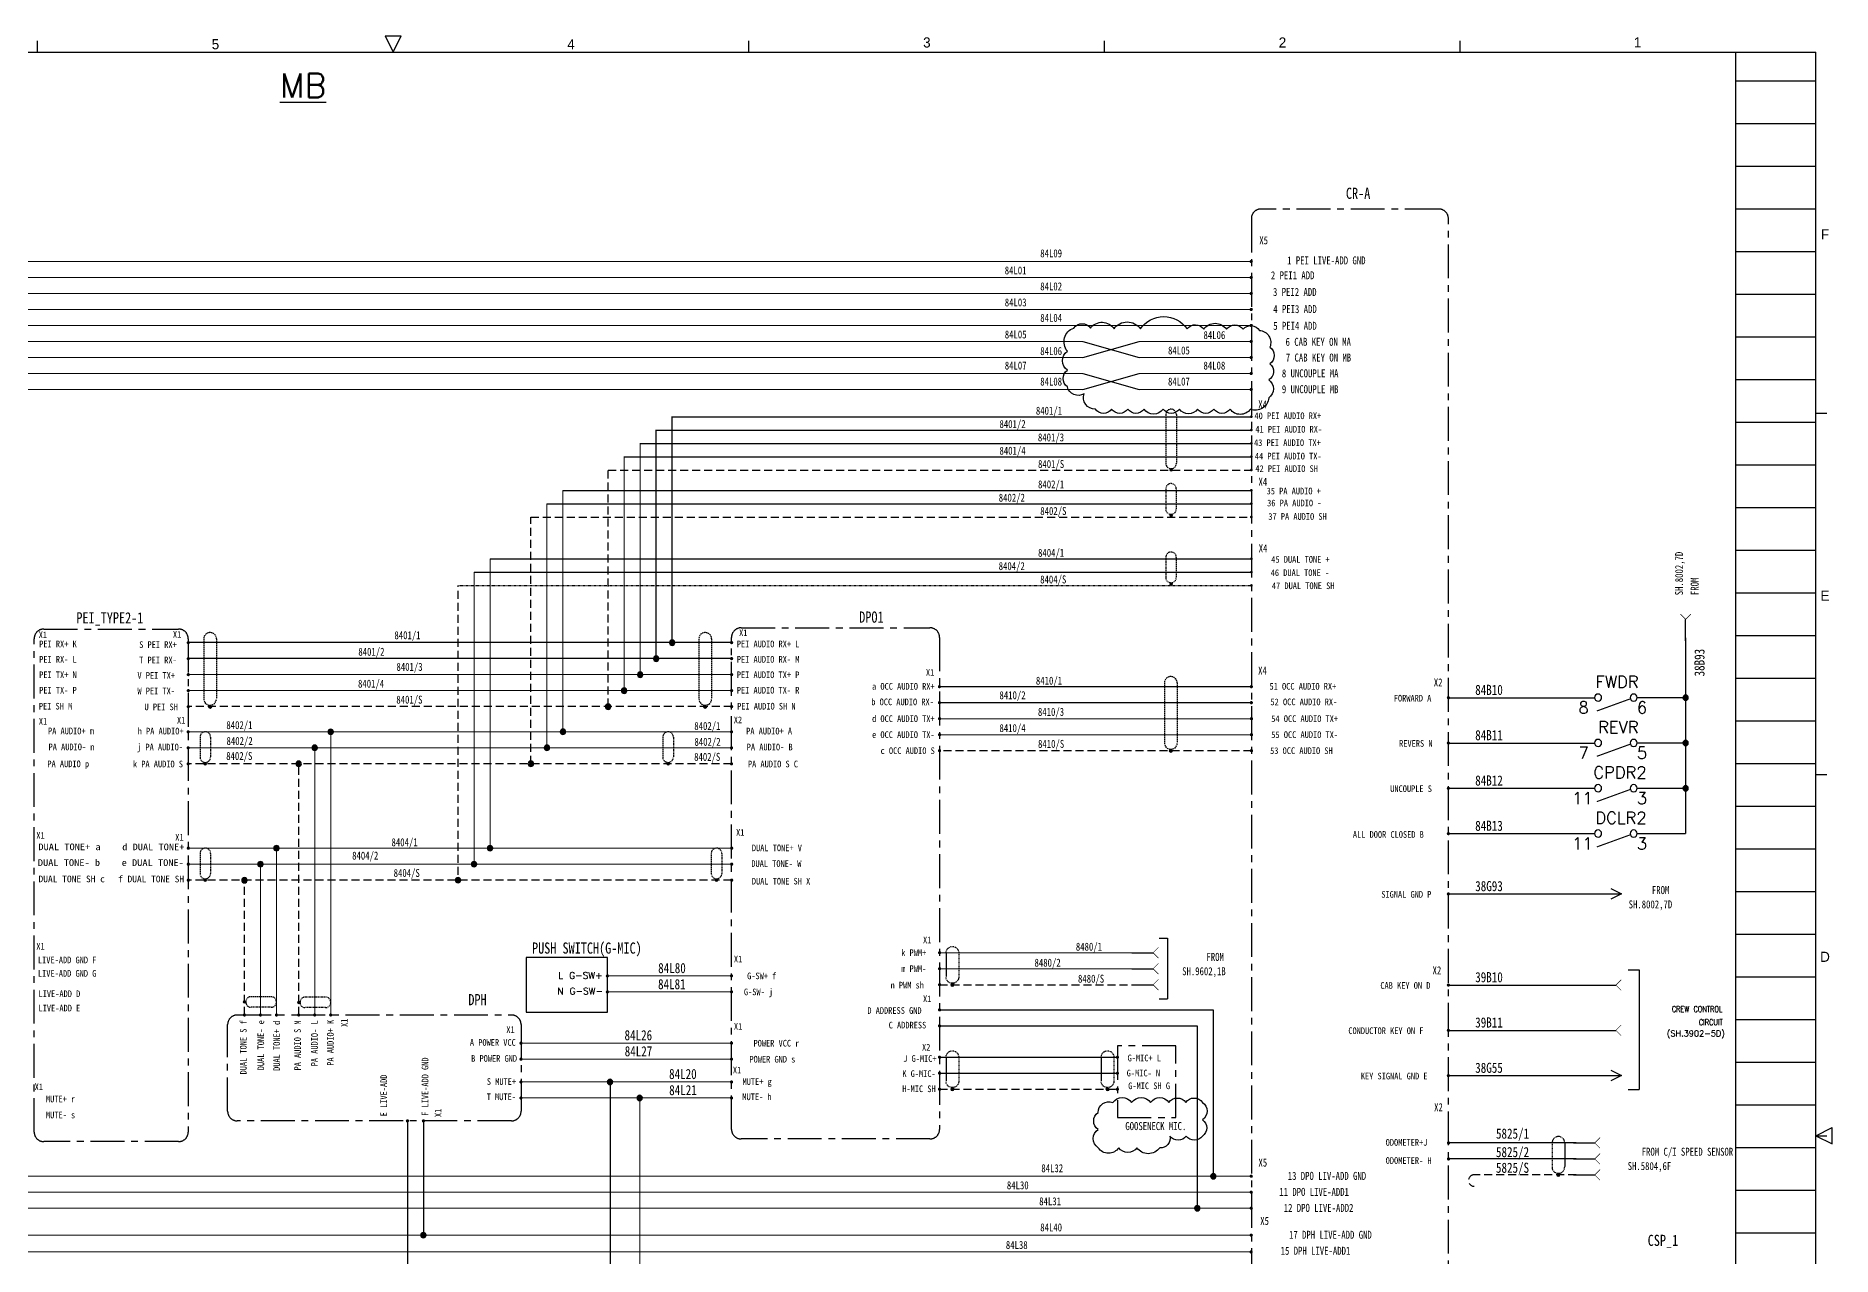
# Model space of a CAD drawing. Header units: millimetres. Extents: x 1204 to 1763, y -128 to 303.
# Drawn here: x 1416.4 to 1753.1, y 64.9 to 293.7 of the extents above; entities that cross this region are included whole.
import ezdxf
from ezdxf.enums import TextEntityAlignment as Align

# ---------------------------------------------------------------- set-up
doc = ezdxf.new("R2010")
doc.units = ezdxf.units.MM
doc.linetypes.add('CENTER', pattern=[50.8, 31.75, -6.35, 6.35, -6.35])
doc.linetypes.add('HIDDEN', pattern=[0.375, 0.25, -0.125])
for name, color, linetype, lineweight in [('1', 7, 'Continuous', 15), ('7', 7, 'Continuous', 15), ('ADDRESS', 85, 'Continuous', 15), ('GND', 252, 'Continuous', 15), ('LINE', 7, 'Continuous', 15), ('TEXT', 7, 'Continuous', 15)]:
    doc.layers.add(name, color=color, linetype=linetype, lineweight=lineweight)
for name, color, linetype in [('AUDIO+', 26, 'Continuous'), ('PA+', 116, 'Continuous'), ('SHIELD', 41, 'Continuous'), ('SYMS', 7, 'Continuous'), ('TX+', 1, 'Continuous'), ('TX-', 30, 'Continuous')]:
    doc.layers.add(name, color=color, linetype=linetype)
doc.styles.add('ROMANS', font='txt', dxfattribs={"height": 0.2})
doc.styles.get("Standard").update_dxf_attribs({"font": 'txt.shx', "bigfont": 'whgtxt.shx'})
doc.styles.add('WD_IEC', font='ISOCP2', dxfattribs={"width": 0.9, "height": 4, "bigfont": 'whtmtxt'})

# ---------------------------------------------------------------- blocks, each defined once
blk = doc.blocks.new('BALL')
at = {"layer": 'LINE'}
h = blk.add_hatch(color=256, dxfattribs=at)
h.paths.add_polyline_path([(203.75, 320.23, 0.41419), (203.5, 319.98), (203.75, 319.98)])
h.paths.add_polyline_path([(203.75, 320.23), (203.75, 319.98), (204, 319.98, 0.41419)])
h.paths.add_polyline_path([(204, 319.98, 0.00002), (204, 319.98), (203.5, 319.98, 1.00004)])
blk.add_circle((203.75, 319.98), 0.25, dxfattribs=at)
blk = doc.blocks.new('A$C38FC7A60')
at = {"layer": 'SHIELD', "linetype": 'HIDDEN'}
for p, q in [((-1.98, 10), (-1.98, 2.5)), ((0, 0), (0, 0.52))]:
    blk.add_line(p, q, dxfattribs=at)
for points in [[(-1.98, 10), (-1.98, 10), (-1.94, 10.52), (-1.94, 10.52), (-1.23, 12.78), (1.93, 12.35), (1.98, 10), (1.98, 10), (1.98, 2.5), (1.98, 2.5)], [(1.98, 2.5), (1.98, 2.5), (1.94, 1.98), (1.94, 1.98), (1.34, 0.01), (-1.34, 0.01), (-1.94, 1.98), (-1.94, 1.98), (-1.98, 2.5), (-1.98, 2.5)]]:
    blk.add_open_spline(points, degree=3, knots=[0, 0, 0, 0, 1, 1, 1, 2, 2, 2, 3, 3, 3, 3], dxfattribs=at)
at = {"layer": 'SHIELD', "linetype": 'HIDDEN', "xscale": -2, "yscale": 2, "zscale": 2}
blk.add_blockref('BALL', (407.5, -639.96), dxfattribs=at)
blk = doc.blocks.new('mel6e')
blk.add_line((0, 0), (4, 0))
at = {"const_width": 0.107}
blk.add_lwpolyline([(5, 1), (4, 0), (5, -1)], dxfattribs=at)
blk = doc.blocks.new('mel0b')
at = {"const_width": 0.213}
blk.add_lwpolyline([(1.29, -0.23), (7.56, -2.51)], dxfattribs=at)
for centre in [(0.67, 0), (7.33, 0)]:
    blk.add_circle(centre, 0.667)
blk = doc.blocks.new('WDDOT')
for radius in [0.72, 0.449, 0.223]:
    blk.add_circle((0, 0), radius)
blk = doc.blocks.new('HA1X1')
blk.add_lwpolyline([(-2.5, 1.25), (0, 0), (-2.5, -1.25)])
at = {"style": 'WD_IEC', "flags": 1}
blk.add_attdef('X4TERM01', (0, 0), '', height=0.32, dxfattribs=at)
at = {"style": 'WD_IEC'}
blk.add_attdef('DESC1', (2.5, 0.675), '', height=2.5, dxfattribs=at)
blk.add_attdef('DESC2', text='', height=2.5, dxfattribs=at).set_placement((2.5, -0.675), align=Align.TOP_LEFT)

msp = doc.modelspace()

# ---------------------------------------------------------------- linework, layer by layer
at = {"color": 2, "linetype": 'Continuous'}
for p, q in [((1481.88, 293.66), (1484.88, 293.66)), ((1481.88, 293.66), (1483.38, 290.63)), ((1483.38, 290.63), (1484.88, 293.66)), ((1750.08, 87.43), (1753.1, 88.96)), ((1753.1, 85.92), (1753.1, 88.96)), ((1750.08, 87.43), (1753.1, 85.92))]:
    msp.add_line(p, q, dxfattribs=at)
at = {"color": 5, "linetype": 'Continuous'}
for p, q in [((1216.68, 290.63), (1750.08, 290.63)), ((1735.08, -115.77), (1735.08, 290.63)), ((1750.08, -115.77), (1750.08, 290.63)), ((1735.08, 285.23), (1750.08, 285.23)), ((1735.08, 269.23), (1750.08, 269.23)), ((1735.08, 253.23), (1750.08, 253.23)), ((1735.08, 237.23), (1750.08, 237.23)), ((1735.08, 221.23), (1750.08, 221.23)), ((1735.08, 205.23), (1750.08, 205.23)), ((1735.08, 189.23), (1750.08, 189.23)), ((1735.08, 173.23), (1750.08, 173.23)), ((1735.08, 157.23), (1750.08, 157.23)), ((1735.08, 141.23), (1750.08, 141.23)), ((1735.08, 125.23), (1750.08, 125.23)), ((1735.08, 109.23), (1750.08, 109.23)), ((1735.08, 93.23), (1750.08, 93.23)), ((1735.08, 77.23), (1750.08, 77.23))]:
    msp.add_line(p, q, dxfattribs=at)
at = {"color": 6, "linetype": 'Continuous'}
for p, q in [((1416.71, 290.63), (1416.71, 292.74)), ((1550.06, 290.63), (1550.06, 292.74)), ((1616.73, 290.63), (1616.73, 292.74)), ((1683.41, 290.63), (1683.41, 292.74)), ((1735.08, 277.23), (1750.08, 277.23)), ((1735.08, 261.23), (1750.08, 261.23)), ((1735.08, 245.23), (1750.08, 245.23)), ((1735.08, 229.23), (1750.08, 229.23)), ((1750.08, 222.9), (1752.13, 222.9)), ((1735.08, 213.23), (1750.08, 213.23)), ((1735.08, 197.23), (1750.08, 197.23)), ((1735.08, 181.23), (1750.08, 181.23)), ((1735.08, 165.23), (1750.08, 165.23)), ((1750.08, 155.17), (1752.13, 155.17)), ((1735.08, 149.23), (1750.08, 149.23)), ((1735.08, 133.23), (1750.08, 133.23)), ((1735.08, 117.23), (1750.08, 117.23)), ((1735.08, 101.23), (1750.08, 101.23)), ((1735.08, 85.23), (1750.08, 85.23)), ((1750.08, 87.43), (1752.13, 87.43)), ((1735.08, 69.23), (1750.08, 69.23))]:
    msp.add_line(p, q, dxfattribs=at)
for p, q in [((1612.67, 236.37), (1623.18, 233.37)), ((1612.67, 233.37), (1623.18, 236.37)), ((1612.67, 230.37), (1623.18, 227.37)), ((1612.67, 227.37), (1623.18, 230.37)), ((1535.66, 222.26), (1644.22, 222.26)), ((1532.66, 219.76), (1644.22, 219.76)), ((1529.66, 217.26), (1644.22, 217.26)), ((1526.66, 214.76), (1644.22, 214.76)), ((1512.18, 205.95), (1644.22, 205.95)), ((1515.18, 208.45), (1644.22, 208.45)), ((1501.52, 195.62), (1644.22, 195.62)), ((1498.52, 193.12), (1644.22, 193.12)), ((1681.18, 169.56), (1708.57, 169.56)), ((1716.57, 169.59), (1725.65, 169.59)), ((1681.18, 161.07), (1708.57, 161.07)), ((1716.57, 161.09), (1725.65, 161.09)), ((1681.18, 152.58), (1708.57, 152.58)), ((1716.57, 152.6), (1725.65, 152.6)), ((1681.18, 144.08), (1708.57, 144.08)), ((1716.57, 144.1), (1725.65, 144.1)), ((1681.18, 132.78), (1713.63, 132.78)), ((1626.97, 124.49), (1628.52, 124.49)), ((1628.52, 124.49), (1628.52, 113.09)), ((1714.88, 118.56), (1716.93, 118.56)), ((1716.93, 118.56), (1716.93, 96.13)), ((1681.18, 115.69), (1708.57, 115.69)), ((1626.97, 113.09), (1628.52, 113.09)), ((1681.18, 107.2), (1708.57, 107.2)), ((1585.79, 102.16), (1592.09, 102.16)), ((1585.79, 99.16), (1592.09, 99.16)), ((1681.18, 98.71), (1713.63, 98.71)), ((1714.88, 96.13), (1716.93, 96.13))]:
    msp.add_line(p, q)
at = {"color": 1, "linetype": 'CENTER', "ltscale": 0.2}
for points in [[(1679.38, 261.2), (1646.04, 261.2, 0.414214), (1644.24, 259.4), (1644.24, -46.42, 0.414214), (1646.04, -48.22), (1679.38, -48.22, 0.414214), (1681.18, -46.42), (1681.18, 259.4, 0.414214)], [(1417.86, 182.44), (1443.14, 182.44, -0.414214), (1444.94, 180.64), (1444.94, 88.14, -0.414214), (1443.14, 86.34), (1417.86, 86.34, -0.414214), (1416.06, 88.14), (1416.06, 180.64, -0.414214)], [(1548.59, 182.68), (1583.99, 182.68, -0.414214), (1585.79, 180.88), (1585.79, 88.64, -0.414214), (1583.99, 86.84), (1548.59, 86.84, -0.414214), (1546.79, 88.64), (1546.79, 180.88, -0.414214)], [(1454.13, 110.08), (1505.54, 110.08, -0.414214), (1507.34, 108.28), (1507.34, 92.03, -0.414214), (1505.54, 90.23), (1454.13, 90.23, -0.414214), (1452.33, 92.03), (1452.33, 108.28, -0.414214)]]:
    msp.add_lwpolyline(points, format="xyb", close=True, dxfattribs=at)
for points, const_width in [([(1644.37, 251.37, -1), (1644.07, 251.37, -1)], 0.3), ([(1644.37, 248.37, -1), (1644.07, 248.37, -1)], 0.3), ([(1644.37, 245.37, -1), (1644.07, 245.37, -1)], 0.3), ([(1644.37, 242.37, -1), (1644.07, 242.37, -1)], 0.3), ([(1644.37, 239.37, -1), (1644.07, 239.37, -1)], 0.3), ([(1644.37, 236.37, -1), (1644.07, 236.37, -1)], 0.3), ([(1644.37, 233.37, -1), (1644.07, 233.37, -1)], 0.3), ([(1644.37, 230.37, -1), (1644.07, 230.37, -1)], 0.3), ([(1644.37, 227.37, -1), (1644.07, 227.37, -1)], 0.3), ([(1644.37, 222.26, -1), (1644.12, 222.26, -1)], 0.25), ([(1644.37, 219.76, -1), (1644.12, 219.76, -1)], 0.25), ([(1644.37, 217.26, -1), (1644.12, 217.26, -1)], 0.25), ([(1644.37, 214.76, -1), (1644.12, 214.76, -1)], 0.25), ([(1644.37, 212.26, -1), (1644.12, 212.26, -1)], 0.25), ([(1644.37, 208.45, -1), (1644.12, 208.45, -1)], 0.25), ([(1644.37, 205.95, -1), (1644.12, 205.95, -1)], 0.25), ([(1644.37, 203.45, -1), (1644.12, 203.45, -1)], 0.25), ([(1644.37, 195.62, -1), (1644.12, 195.62, -1)], 0.25), ([(1644.37, 193.12, -1), (1644.12, 193.12, -1)], 0.25), ([(1644.37, 190.62, -1), (1644.12, 190.62, -1)], 0.25), ([(1444.81, 179.9, 1), (1445.11, 179.9, 1)], 0.3), ([(1444.81, 179.9, 1), (1445.11, 179.9, 1)], 0.3), ([(1535.81, 179.9, -1), (1535.51, 179.9, -1)], 0.3), ([(1546.66, 179.9, 1), (1546.96, 179.9, 1)], 0.3), ([(1546.66, 179.9, 1), (1546.96, 179.9, 1)], 0.3), ([(1444.81, 176.9, 1), (1445.11, 176.9, 1)], 0.3), ([(1532.81, 176.9, -1), (1532.51, 176.9, -1)], 0.3), ([(1546.66, 176.9, 1), (1546.96, 176.9, 1)], 0.3), ([(1444.81, 173.9, 1), (1445.11, 173.9, 1)], 0.3), ([(1529.81, 173.9, -1), (1529.51, 173.9, -1)], 0.3), ([(1546.66, 173.9, 1), (1546.96, 173.9, 1)], 0.3), ([(1585.92, 171.64, -1), (1585.62, 171.64, -1)], 0.3), ([(1644.39, 171.64, -1), (1644.09, 171.64, -1)], 0.3), ([(1444.81, 170.9, 1), (1445.11, 170.9, 1)], 0.3), ([(1526.81, 170.9, -1), (1526.51, 170.9, -1)], 0.3), ([(1546.66, 170.9, 1), (1546.96, 170.9, 1)], 0.3), ([(1585.92, 168.64, -1), (1585.62, 168.64, -1)], 0.3), ([(1644.39, 168.64, -1), (1644.09, 168.64, -1)], 0.3), ([(1681.33, 169.56, -1), (1681.03, 169.56, -1)], 0.3), ([(1725.8, 169.59, -1), (1725.5, 169.59, -1)], 0.3), ([(1444.81, 167.9, 1), (1445.11, 167.9, 1)], 0.3), ([(1523.81, 167.9, -1), (1523.51, 167.9, -1)], 0.3), ([(1546.66, 167.9, 1), (1546.96, 167.9, 1)], 0.3), ([(1585.94, 165.64, -1), (1585.64, 165.64, -1)], 0.3), ([(1644.41, 165.64, -1), (1644.11, 165.64, -1)], 0.3), ([(1445.09, 163.18, -1), (1444.79, 163.18, -1)], 0.3), ([(1471.8, 163.18, -1), (1471.5, 163.18, -1)], 0.3), ([(1515.33, 163.2, -1), (1515.03, 163.2, -1)], 0.3), ([(1546.64, 163.18, 1), (1546.94, 163.18, 1)], 0.3), ([(1585.94, 162.64, -1), (1585.64, 162.64, -1)], 0.3), ([(1644.41, 162.64, -1), (1644.11, 162.64, -1)], 0.3), ([(1445.09, 160.18, -1), (1444.79, 160.18, -1)], 0.3), ([(1468.8, 160.2, -1), (1468.5, 160.2, -1)], 0.3), ([(1512.33, 160.2, -1), (1512.03, 160.2, -1)], 0.3), ([(1546.64, 160.18, 1), (1546.94, 160.18, 1)], 0.3), ([(1585.94, 159.64, -1), (1585.64, 159.64, -1)], 0.3), ([(1644.41, 159.64, -1), (1644.11, 159.64, -1)], 0.3), ([(1681.33, 161.07, -1), (1681.03, 161.07, -1)], 0.3), ([(1725.8, 161.09, -1), (1725.5, 161.09, -1)], 0.3), ([(1445.09, 157.18, -1), (1444.79, 157.18, -1)], 0.3), ([(1465.8, 157.2, -1), (1465.5, 157.2, -1)], 0.3), ([(1509.33, 157.2, -1), (1509.03, 157.2, -1)], 0.3), ([(1546.64, 157.18, 1), (1546.94, 157.18, 1)], 0.3), ([(1681.33, 152.58, -1), (1681.03, 152.58, -1)], 0.3), ([(1725.8, 152.6, -1), (1725.5, 152.6, -1)], 0.3), ([(1444.81, 141.36, 1), (1445.11, 141.36, 1)], 0.3), ([(1461.62, 141.37, -1), (1461.32, 141.37, -1)], 0.3), ([(1501.67, 141.37, -1), (1501.37, 141.37, -1)], 0.3), ([(1546.66, 141.36, 1), (1546.96, 141.36, 1)], 0.3), ([(1681.33, 144.08, -1), (1681.03, 144.08, -1)], 0.3), ([(1444.81, 138.36, 1), (1445.11, 138.36, 1)], 0.3), ([(1458.62, 138.37, -1), (1458.32, 138.37, -1)], 0.3), ([(1498.67, 138.37, -1), (1498.37, 138.37, -1)], 0.3), ([(1546.66, 138.36, 1), (1546.96, 138.36, 1)], 0.3), ([(1444.81, 135.36, 1), (1445.11, 135.36, 1)], 0.3), ([(1455.63, 135.36, -1), (1455.33, 135.36, -1)], 0.3), ([(1495.67, 135.37, -1), (1495.37, 135.37, -1)], 0.3), ([(1546.66, 135.36, 1), (1546.96, 135.36, 1)], 0.3), ([(1681.33, 132.78, -1), (1681.03, 132.78, -1)], 0.3), ([(1585.94, 121.76, -1), (1585.64, 121.76, -1)], 0.3), ([(1585.94, 118.76, -1), (1585.64, 118.76, -1)], 0.3), ([(1523.37, 117.41, 1), (1523.67, 117.41, 1)], 0.3), ([(1523.37, 117.41, 1), (1523.67, 117.41, 1)], 0.3), ([(1523.37, 114.41, 1), (1523.67, 114.41, 1)], 0.3), ([(1546.64, 117.41, 1), (1546.94, 117.41, 1)], 0.3), ([(1546.64, 117.41, 1), (1546.94, 117.41, 1)], 0.3), ([(1546.64, 114.41, 1), (1546.94, 114.41, 1)], 0.3), ([(1585.94, 115.76, -1), (1585.64, 115.76, -1)], 0.3), ([(1681.33, 115.69, -1), (1681.03, 115.69, -1)], 0.3), ([(1585.94, 111.04, -1), (1585.64, 111.04, -1)], 0.3), ([(1455.63, 110.08, -1), (1455.33, 110.08, -1)], 0.3), ([(1458.63, 110.08, -1), (1458.33, 110.08, -1)], 0.3), ([(1461.63, 110.08, -1), (1461.33, 110.08, -1)], 0.3), ([(1465.8, 110.08, -1), (1465.5, 110.08, -1)], 0.3), ([(1468.8, 110.08, -1), (1468.5, 110.08, -1)], 0.3), ([(1471.8, 110.08, -1), (1471.5, 110.08, -1)], 0.3), ([(1585.94, 108.04, -1), (1585.64, 108.04, -1)], 0.3), ([(1507.47, 104.79, -1), (1507.17, 104.79, -1)], 0.3), ([(1546.64, 104.79, 1), (1546.94, 104.79, 1)], 0.3), ([(1546.64, 104.79, 1), (1546.94, 104.79, 1)], 0.3), ([(1681.33, 107.2, -1), (1681.03, 107.2, -1)], 0.3), ([(1507.47, 101.79, -1), (1507.17, 101.79, -1)], 0.3), ([(1546.64, 101.79, 1), (1546.94, 101.79, 1)], 0.3), ([(1585.64, 102.16, 1), (1585.94, 102.16, 1)], 0.3), ([(1618.97, 102.16, 1), (1619.27, 102.16, 1)], 0.3), ([(1507.47, 97.52, -1), (1507.17, 97.52, -1)], 0.3), ([(1524.16, 97.53, -1), (1523.86, 97.53, -1)], 0.3), ([(1546.64, 97.52, 1), (1546.94, 97.52, 1)], 0.3), ([(1546.64, 97.52, 1), (1546.94, 97.52, 1)], 0.3), ([(1585.64, 99.16, 1), (1585.94, 99.16, 1)], 0.3), ([(1618.97, 99.16, 1), (1619.27, 99.16, 1)], 0.3), ([(1681.33, 98.71, -1), (1681.03, 98.71, -1)], 0.3), ([(1507.47, 94.52, -1), (1507.17, 94.52, -1)], 0.3), ([(1529.73, 94.53, -1), (1529.43, 94.53, -1)], 0.3), ([(1546.64, 94.52, 1), (1546.94, 94.52, 1)], 0.3), ([(1585.64, 96.16, 1), (1585.94, 96.16, 1)], 0.3), ([(1618.97, 96.16, 1), (1619.27, 96.16, 1)], 0.3), ([(1486.18, 90.23, -1), (1485.88, 90.23, -1)], 0.3), ([(1489.18, 90.23, -1), (1488.88, 90.23, -1)], 0.3), ([(1681.35, 86.09, -1), (1681.05, 86.09, -1)], 0.3), ([(1681.35, 83.09, -1), (1681.05, 83.09, -1)], 0.3), ([(1637.25, 79.85, -1), (1636.95, 79.85, -1)], 0.3), ([(1644.37, 79.85, -1), (1644.07, 79.85, -1)], 0.3), ([(1634.25, 73.87, -1), (1633.95, 73.87, -1)], 0.3), ([(1644.37, 76.85, -1), (1644.07, 76.85, -1)], 0.3), ([(1644.37, 73.85, -1), (1644.07, 73.85, -1)], 0.3), ([(1489.17, 68.82, -1), (1488.87, 68.82, -1)], 0.3), ([(1644.37, 68.8, -1), (1644.07, 68.8, -1)], 0.3), ([(1644.34, 65.65, -1), (1644.04, 65.65, -1)], 0.3)]:
    msp.add_lwpolyline(points, format="xyb", close=True, dxfattribs=dict(const_width=const_width))
at = {"color": 2}
for points in [[(1610.96, 238.89, -0.520567), (1614.08, 238.89, -0.520567), (1618.5, 238.74, -0.520567), (1623.44, 238.74, -0.520567), (1632.19, 238.74, -0.520567), (1635.31, 238.66, -0.520567), (1639.57, 238.66, -0.520567), (1642.69, 238.66, -0.520567), (1645.74, 238.43, -0.520567), (1647.71, 235.31, -0.520567), (1647.71, 232.2, -0.520567), (1647.49, 229.16, -0.520567), (1647.49, 225.81, -0.520567), (1644.06, 223.68, -0.520567), (1640.26, 223.68, -0.520567), (1637.21, 223.68, -0.520567), (1634.17, 223.68, -0.520567), (1630.75, 223.68, -0.520567), (1627.7, 223.68, -0.520567), (1624.13, 223.68, -0.520567), (1621.08, 223.68, -0.520567), (1618.04, 223.68, -0.520567), (1615, 223.68, -0.520567), (1612.87, 226.57, -0.520567), (1609.75, 227.86, -0.520567), (1609.75, 230.98, -0.520567), (1609.75, 234.55, -0.520567)], [(1627.06, 85.19, -0.520567), (1622.76, 85.19, -0.520567), (1619.41, 85.19, -0.520567), (1615.5, 85.19, -0.520567), (1615.5, 88.63, -0.520567), (1615.5, 91.78, -0.520567), (1618.27, 93.69, -0.520567), (1621.8, 93.69, -0.520567), (1625.34, 93.69, -0.520567), (1628.78, 93.69, -0.520567), (1631.93, 93.69, -0.520567), (1635.09, 93.69, -0.520567), (1635.09, 90.44, -0.520567), (1635.09, 87.39, -0.520567), (1632.03, 87.39, -0.520567), (1628.97, 87.39, -0.520567)]]:
    msp.add_lwpolyline(points, format="xyb", close=True, dxfattribs=at)
at = {"color": 1}
msp.add_lwpolyline([(1523.52, 120.85), (1508.27, 120.85), (1508.27, 110.61), (1523.52, 110.61)], close=True, dxfattribs=at)
at = {"color": 1, "linetype": 'CENTER', "ltscale": 0.2}
msp.add_lwpolyline([(1630.09, 104.3), (1619.12, 104.3), (1619.12, 90.84), (1630.09, 90.84)], close=True, dxfattribs=at)
at = {"layer": '1'}
for p, q in [((1529.66, 217.27), (1529.66, 173.92)), ((1526.66, 214.77), (1526.66, 170.92)), ((1512.18, 205.95), (1512.18, 160.18)), ((1515.18, 208.45), (1515.18, 163.18)), ((1501.52, 195.6), (1501.52, 141.34)), ((1498.52, 193.1), (1498.52, 138.84)), ((1444.94, 173.9), (1546.84, 173.9)), ((1444.94, 170.9), (1546.84, 170.9)), ((1585.81, 165.64), (1644.29, 165.64)), ((1444.94, 163.18), (1546.79, 163.18)), ((1471.65, 163.17), (1471.65, 110.08)), ((1585.81, 162.64), (1644.29, 162.64)), ((1444.94, 160.18), (1546.79, 160.18)), ((1468.65, 160.18), (1468.65, 110.08)), ((1444.94, 141.36), (1546.81, 141.36)), ((1444.94, 138.36), (1546.81, 138.36)), ((1458.48, 138.36), (1458.48, 110.08)), ((1461.48, 141.36), (1461.48, 110.08)), ((1585.81, 121.76), (1621.81, 121.76)), ((1585.81, 118.76), (1621.81, 118.76)), ((1546.79, 117.41), (1523.52, 117.41)), ((1546.79, 114.41), (1523.52, 114.41)), ((1546.79, 104.79), (1507.34, 104.79)), ((1546.79, 101.79), (1507.34, 101.79)), ((1546.79, 97.52), (1507.34, 97.52)), ((1546.79, 94.52), (1507.34, 94.52))]:
    msp.add_line(p, q, dxfattribs=at)
at = {"layer": '7'}
for p, q in [((1226.15, 236.37), (1443.41, 236.37)), ((1612.67, 236.37), (1443.41, 236.37)), ((1644.24, 236.37), (1623.18, 236.37)), ((1612.67, 233.37), (1338.3, 233.37)), ((1644.24, 233.37), (1623.18, 233.37)), ((1612.67, 230.37), (1226.15, 230.37)), ((1644.24, 230.37), (1623.18, 230.37)), ((1612.67, 227.37), (1226.15, 227.37)), ((1644.24, 227.37), (1623.18, 227.37)), ((1529.58, 94.52), (1529.58, 59.49))]:
    msp.add_line(p, q, dxfattribs=at)
at = {"layer": 'ADDRESS'}
for p, q in [((1644.24, 248.37), (1226.15, 248.37)), ((1644.24, 245.37), (1226.15, 245.37)), ((1546.2, 239.37), (1236.18, 239.37)), ((1644.24, 242.37), (1343.98, 242.37)), ((1546.2, 239.37), (1644.24, 239.37)), ((1644.24, 76.85), (1226.15, 76.85)), ((1644.24, 73.85), (1226.15, 73.85)), ((1552.22, 73.85), (1644.26, 73.85)), ((1644.22, 65.65), (1226.12, 65.65))]:
    msp.add_line(p, q, dxfattribs=at)
at = {"layer": 'AUDIO+'}
for p, q in [((1585.79, 102.16), (1619.12, 102.16)), ((1585.79, 99.16), (1619.12, 99.16))]:
    msp.add_line(p, q, dxfattribs=at)
at = {"layer": 'GND'}
for p, q in [((1350.35, 251.37), (1644.24, 251.37)), ((1226.15, 79.85), (1644.24, 79.85)), ((1644.24, 68.8), (1226.15, 68.8))]:
    msp.add_line(p, q, dxfattribs=at)
at = {"layer": 'PA+'}
msp.add_line((1524.01, 97.52), (1524.01, 56.35), dxfattribs=at)
at = {"layer": 'SHIELD', "linetype": 'HIDDEN'}
for p, q in [((1630.18, 222.67), (1630.18, 213.52)), ((1629.19, 212.27), (1629.19, 212.53)), ((1450.23, 180.59), (1450.23, 169.36)), ((1543.05, 180.59), (1543.05, 169.36)), ((1630.33, 172.33), (1630.33, 161.1)), ((1449.04, 167.86), (1449.04, 168.17)), ((1541.86, 167.86), (1541.86, 168.17)), ((1629.14, 159.6), (1629.14, 159.91))]:
    msp.add_line(p, q, dxfattribs=at)
at = {"layer": 'SHIELD', "linetype": 'HIDDEN', "ltscale": 6}
for p, q in [((1523.66, 167.92), (1523.66, 212.27)), ((1523.66, 212.26), (1644.22, 212.26)), ((1509.18, 203.45), (1644.22, 203.45)), ((1509.18, 157.18), (1509.18, 203.45)), ((1495.52, 136.34), (1495.52, 190.6)), ((1546.84, 167.9), (1444.94, 167.9)), ((1644.29, 159.64), (1585.81, 159.64)), ((1546.79, 157.18), (1444.94, 157.18)), ((1465.65, 110.08), (1465.65, 157.18)), ((1546.81, 135.36), (1444.94, 135.36)), ((1455.48, 110.08), (1455.48, 135.36)), ((1585.79, 115.76), (1621.81, 115.76)), ((1585.79, 96.16), (1619.12, 96.16)), ((1705.12, 80.09), (1686, 80.09))]:
    msp.add_line(p, q, dxfattribs=at)
at = {"layer": 'SHIELD', "linetype": 'HIDDEN', "ltscale": 0.3}
msp.add_line((1495.52, 190.62), (1644.22, 190.62), dxfattribs=at)
at = {"layer": 'SHIELD', "linetype": 'HIDDEN', "ltscale": 6}
msp.add_arc((1686, 79.03), 1.07, 90, 270, dxfattribs=at)
at = {"layer": 'SHIELD', "linetype": 'HIDDEN'}
for points, knots in [([(1630.18, 222.67), (1630.18, 222.67), (1630.16, 222.93), (1630.16, 222.93), (1629.81, 224.06), (1628.23, 223.85), (1628.2, 222.67)], [0, 0, 0, 0, 1, 1, 1, 2, 2, 2, 2]), ([(1628.2, 213.52), (1628.2, 213.52), (1628.22, 213.26), (1628.22, 213.26), (1628.52, 212.28), (1629.86, 212.28), (1630.16, 213.26), (1630.16, 213.26), (1630.18, 213.52), (1630.18, 213.52)], [0, 0, 0, 0, 1, 1, 1, 2, 2, 2, 3, 3, 3, 3]), ([(1450.23, 180.59), (1450.23, 180.59), (1450.21, 180.9), (1450.21, 180.9), (1449.78, 182.25), (1447.88, 181.99), (1447.85, 180.59), (1447.85, 180.59), (1447.85, 169.36), (1447.85, 169.36)], [0, 0, 0, 0, 1, 1, 1, 2, 2, 2, 3, 3, 3, 3]), ([(1543.05, 180.59), (1543.05, 180.59), (1543.03, 180.9), (1543.03, 180.9), (1542.6, 182.25), (1540.7, 181.99), (1540.67, 180.59), (1540.67, 180.59), (1540.67, 169.36), (1540.67, 169.36)], [0, 0, 0, 0, 1, 1, 1, 2, 2, 2, 3, 3, 3, 3]), ([(1630.33, 172.33), (1630.33, 172.33), (1630.31, 172.64), (1630.31, 172.64), (1629.88, 173.99), (1627.98, 173.74), (1627.95, 172.33), (1627.95, 172.33), (1627.95, 161.1), (1627.95, 161.1)], [0, 0, 0, 0, 1, 1, 1, 2, 2, 2, 3, 3, 3, 3]), ([(1447.85, 169.36), (1447.85, 169.36), (1447.88, 169.05), (1447.88, 169.05), (1448.24, 167.87), (1449.85, 167.87), (1450.21, 169.05), (1450.21, 169.05), (1450.23, 169.36), (1450.23, 169.36)], [0, 0, 0, 0, 1, 1, 1, 2, 2, 2, 3, 3, 3, 3]), ([(1540.67, 169.36), (1540.67, 169.36), (1540.7, 169.05), (1540.7, 169.05), (1541.06, 167.87), (1542.67, 167.87), (1543.03, 169.05), (1543.03, 169.05), (1543.05, 169.36), (1543.05, 169.36)], [0, 0, 0, 0, 1, 1, 1, 2, 2, 2, 3, 3, 3, 3]), ([(1627.95, 161.1), (1627.95, 161.1), (1627.98, 160.79), (1627.98, 160.79), (1628.34, 159.61), (1629.95, 159.61), (1630.31, 160.79), (1630.31, 160.79), (1630.33, 161.1), (1630.33, 161.1)], [0, 0, 0, 0, 1, 1, 1, 2, 2, 2, 3, 3, 3, 3])]:
    msp.add_open_spline(points, degree=3, knots=knots, dxfattribs=at)
msp.add_open_spline([(1628.2, 222.67), (1628.2, 222.67), (1628.2, 213.52), (1628.2, 213.52)], degree=3, dxfattribs=at)
at = {"layer": 'TX+'}
for p, q in [((1535.66, 179.92), (1535.66, 222.27)), ((1546.81, 179.9), (1444.94, 179.9)), ((1725.65, 180.78), (1725.65, 144.1)), ((1644.26, 171.64), (1585.79, 171.64)), ((1585.79, 111.04), (1637.1, 111.04)), ((1585.79, 108.04), (1634.1, 108.04)), ((1634.1, 108.04), (1634.1, 73.85)), ((1637.1, 111.04), (1637.1, 79.85)), ((1486.03, 90.23), (1486.03, 62.63)), ((1489.03, 90.23), (1489.02, 68.8)), ((1705.12, 86.09), (1681.22, 86.09))]:
    msp.add_line(p, q, dxfattribs=at)
at = {"layer": 'TX-'}
for p, q in [((1532.66, 176.92), (1532.66, 219.77)), ((1546.81, 176.9), (1444.94, 176.9)), ((1644.26, 168.64), (1585.79, 168.64)), ((1705.12, 83.09), (1681.22, 83.09))]:
    msp.add_line(p, q, dxfattribs=at)

# ---------------------------------------------------------------- block references
at = {"xscale": -1}
for p, rotation in [((1725.65, 180.26), 270), ((1621.81, 121.76), 180), ((1621.81, 118.76), 180), ((1621.81, 115.76), 180), ((1708.57, 115.69), 180), ((1708.57, 107.2), 180), ((1704.6, 86.09), 180), ((1704.6, 83.09), 180), ((1704.6, 80.09), 180)]:
    msp.add_blockref('mel6e', p, dxfattribs=dict(at, rotation=rotation))
at = {"xscale": -0.7000000000000455, "yscale": 0.7000000000000455, "zscale": 0.7000000000000455}
for p in [(1535.66, 179.89), (1532.66, 176.89), (1529.66, 173.89), (1523.66, 167.89), (1526.66, 170.89), (1725.65, 169.57), (1471.65, 163.17), (1515.18, 163.18), (1468.65, 160.18), (1512.18, 160.18), (1725.65, 161.08), (1465.65, 157.18), (1509.18, 157.18), (1725.65, 152.58), (1461.48, 141.36), (1501.52, 141.36), (1458.48, 138.36), (1498.52, 138.36), (1455.48, 135.34), (1495.52, 135.36), (1524.01, 97.52), (1529.58, 94.52), (1637.1, 79.84), (1634.1, 73.85), (1489.02, 68.8)]:
    msp.add_blockref('WDDOT', p, dxfattribs=at)
at = {"xscale": -1}
for p in [(1716.57, 169.59), (1716.57, 161.09), (1716.57, 152.6), (1716.57, 144.1)]:
    msp.add_blockref('mel0b', p, dxfattribs=at)
at = {"layer": '7'}
for p, xscale, yscale, zscale in [((1629.18, 203.71), -0.5, 0.5, 0.5), ((1629.18, 190.88), -0.5, 0.5, 0.5), ((1448.14, 157.18), -0.5, 0.5, 0.5), ((1534.9, 157.18), -0.5, 0.5, 0.5), ((1448.14, 135.36), -0.5, 0.5, 0.5), ((1543.98, 135.36), -0.5, 0.5, 0.5), ((1588.2, 115.72), 0.599999999999909, 0.599999999999909, 0.599999999999909), ((1588.2, 96.16), 0.599999999999909, 0.599999999999909, 0.599999999999909), ((1617.28, 96.16), 0.599999999999909, 0.599999999999909, 0.599999999999909), ((1701.79, 80.09), -0.599999999999909, 0.599999999999909, 0.599999999999909)]:
    msp.add_blockref('A$C38FC7A60', p, dxfattribs=dict(at, xscale=xscale, yscale=yscale, zscale=zscale))
at = {"layer": '7', "xscale": -0.5, "yscale": 0.5, "zscale": 0.5, "rotation": 270}
for p in [(1455.48, 112.52), (1465.65, 112.45)]:
    msp.add_blockref('A$C38FC7A60', p, dxfattribs=at)
at = {"layer": 'SHIELD', "linetype": 'HIDDEN'}
msp.add_blockref('BALL', (1425.44, -107.71), dxfattribs=at)
at = {"layer": 'SHIELD', "linetype": 'HIDDEN', "xscale": 1.199999999999818, "yscale": 1.199999999999818, "zscale": 1.199999999999818}
for p in [(1204.54, -216.12), (1297.36, -216.12), (1384.64, -224.37)]:
    msp.add_blockref('BALL', p, dxfattribs=at)
at = {"layer": 'SYMS', "xscale": 0.7999999999999545, "yscale": 0.7999999999999545, "zscale": 0.7999999999999545}
for p in [(1713.63, 132.78), (1713.63, 98.71)]:
    msp.add_blockref('HA1X1', p, dxfattribs=at)

# ---------------------------------------------------------------- texts
at = {"color": 0}
msp.add_text('%%UMB', height=4.5, dxfattribs=at).set_placement((1466.48, 284.37), align=Align.MIDDLE_CENTER)
for s, height, p in [('FWDR', 2.24, (1716.83, 171.42)), ('8', 2.24, (1707.48, 166.63)), ('6', 2.24, (1718.43, 166.63)), ('REVR', 2.24, (1716.83, 162.92)), ('7', 2.24, (1707.48, 158.13)), ('5', 2.24, (1718.43, 158.13)), ('CPDR2', 2.24, (1718.33, 154.43)), ('11', 2.24, (1708.23, 149.64)), ('3', 2.24, (1718.43, 149.64)), ('DCLR2', 2.24, (1718.33, 145.93)), ('11', 2.24, (1708.23, 141.1)), ('3', 2.24, (1718.43, 141.1)), ('L G-SW+', 1.25, (1522.62, 116.87)), ('N G-SW-', 1.25, (1522.69, 113.95))]:
    msp.add_text(s, height=height).set_placement(p, align=Align.RIGHT)
at = {"style": 'ROMANS', "width": 0.8}
for s, p in [('LIVE-ADD GND F', (1416.77, 120.4)), ('LIVE-ADD GND G', (1416.77, 117.88)), ('LIVE-ADD D', (1416.88, 114.06)), ('LIVE-ADD E', (1416.88, 111.37)), ('D ADDRESS GND', (1572.25, 110.92)), ('C ADDRESS', (1576.25, 108.18))]:
    msp.add_text(s, height=1.25, dxfattribs=at).set_placement(p, align=Align.MIDDLE_LEFT)
at = {"width": 0.8}
for s, p in [('CREW CONTROL', (1723.07, 110.63)), ('CIRCUIT', (1728.13, 108.16))]:
    msp.add_text(s, height=1.12, dxfattribs=at).set_placement(p)
msp.add_text('(SH.3902-5D)', height=1.12).set_placement((1722.12, 106.07))
at = {"style": 'ROMANS', "width": 0.8}
for s, p in [('E LIVE-ADD', (1481.58, 91.09)), ('F LIVE-ADD GND', (1489.34, 91.17))]:
    msp.add_text(s, height=1.25, rotation=90, dxfattribs=at).set_placement(p, align=Align.MIDDLE_LEFT)
at = {"color": 4, "char_height": 1.9, "attachment_point": 5, "style": 'ROMANS'}
for s, insert in [('{\\fﾱﾼﾸﾲￃﾼ|b0|i0|c129|p49;5 }', (1450.05, 292.09)), ('{\\fﾱﾼﾸﾲￃﾼ|b0|i0|c129|p49;4 }', (1516.71, 292.09)), ('{\\fﾱﾼﾸﾲￃﾼ|b0|i0|c129|p49;3 }', (1583.41, 292.42)), ('{\\fﾱﾼﾸﾲￃﾼ|b0|i0|c129|p49;2 }', (1650.07, 292.42)), ('{\\fﾱﾼﾸﾲￃﾼ|b0|i0|c129|p49;1 }', (1716.65, 292.46)), ('{\\fﾱﾼﾸﾲￃﾼ|b0|i0|c129|p49;F }', (1751.77, 256.45)), ('{\\fﾱﾼﾸﾲￃﾼ|b0|i0|c129|p49;E }', (1751.77, 188.72)), ('{\\fﾱﾼﾸﾲￃﾼ|b0|i0|c129|p49;D }', (1751.77, 120.99))]:
    msp.add_mtext(s, dxfattribs=dict(at, insert=insert))
at = {"layer": 'TEXT', "lineweight": 0, "style": 'ROMANS', "width": 0.8}
msp.add_text('CR-A', height=2.1, dxfattribs=at).set_placement((1664.25, 264.15), align=Align.MIDDLE_CENTER)
at = {"layer": 'TEXT', "style": 'ROMANS', "width": 0.8}
for s, height, p in [('X5', 1.5, (1647.36, 255.33)), ('84L09', 1.5, (1608.75, 252.9)), ('84L01', 1.5, (1602.09, 249.7)), ('2 PEI1 ADD', 1.5, (1656.06, 248.77)), ('1 PEI LIVE-ADD GND', 1.5, (1665.64, 251.57)), ('84L02', 1.5, (1608.75, 246.7)), ('3 PEI2 ADD', 1.5, (1656.46, 245.65)), ('84L03', 1.5, (1602.1, 243.7)), ('4 PEI3 ADD', 1.5, (1656.5, 242.44)), ('84L04', 1.5, (1608.75, 240.8)), ('5 PEI4 ADD', 1.5, (1656.5, 239.3)), ('84L05', 1.5, (1602.1, 237.69)), ('84L06', 1.5, (1639.35, 237.57)), ('6 CAB KEY ON MA', 1.5, (1662.9, 236.3)), ('84L07', 1.5, (1602.1, 231.86)), ('84L06', 1.5, (1608.75, 234.57)), ('84L05', 1.5, (1632.7, 234.69)), ('84L08', 1.5, (1639.35, 231.86)), ('7 CAB KEY ON MB', 1.5, (1662.94, 233.35)), ('84L08', 1.5, (1608.75, 228.86)), ('84L07', 1.5, (1632.7, 228.86)), ('8 UNCOUPLE MA', 1.5, (1660.57, 230.39)), ('9 UNCOUPLE MB', 1.5, (1660.57, 227.42)), ('8401/1', 1.5, (1608.75, 223.39)), ('X4', 1.5, (1647.17, 224.56)), ('8401/2', 1.5, (1601.92, 220.89)), ('8401/3', 1.5, (1609.13, 218.39)), ('8401/4', 1.5, (1601.92, 215.89)), ('8401/S', 1.5, (1609.15, 213.39)), ('8402/1', 1.5, (1609.15, 209.58)), ('X4', 1.5, (1647.21, 210.05)), ('35 PA AUDIO +', 1.25, (1657.27, 208.32)), ('8402/2', 1.5, (1601.79, 207.08)), ('8402/S', 1.5, (1609.57, 204.58)), ('36 PA AUDIO -', 1.25, (1657.37, 206.08)), ('37 PA AUDIO SH', 1.25, (1658.37, 203.55)), ('8404/1', 1.5, (1609.15, 196.75)), ('X4', 1.5, (1647.25, 197.59)), ('45 DUAL TONE +', 1.25, (1658.92, 195.5)), ('8404/2', 1.5, (1601.77, 194.25)), ('8404/S', 1.5, (1609.55, 191.75)), ('46 DUAL TONE -', 1.25, (1658.82, 193.01)), ('47 DUAL TONE SH', 1.25, (1659.82, 190.56)), ('X1', 1.25, (1418.48, 181.37)), ('X1', 1.25, (1443.64, 181.45)), ('8401/1', 1.5, (1488.5, 181.29)), ('X1', 1.25, (1549.78, 181.76)), ('8401/2', 1.5, (1481.73, 178.19)), ('8401/3', 1.5, (1488.88, 175.36)), ('X4', 1.5, (1647.14, 174.66)), ('8401/4', 1.5, (1481.67, 172.21)), ('a OCC AUDIO RX+', 1.25, (1584.87, 171.71)), ('X1', 1.25, (1584.8, 174.31)), ('8410/1', 1.5, (1608.75, 172.77)), ('51 OCC AUDIO RX+', 1.25, (1660.16, 171.71)), ('X2', 1.5, (1680.07, 172.44)), ('8401/S', 1.5, (1488.85, 169.21)), (' b OCC AUDIO RX-', 1.25, (1584.72, 168.79)), ('8410/2', 1.5, (1601.92, 170.04)), ('52 OCC AUDIO RX-', 1.25, (1660.34, 168.79)), ('X1', 1.25, (1418.5, 165.15)), ('X1', 1.25, (1444.4, 165.35)), ('8402/1', 1.5, (1456.99, 164.44)), ('8402/1', 1.5, (1544.71, 164.27)), ('X2', 1.25, (1548.78, 165.42)), ('d OCC AUDIO TX+', 1.25, (1584.87, 165.64)), ('8410/3', 1.5, (1609.13, 166.92)), ('54 OCC AUDIO TX+', 1.25, (1660.49, 165.64)), ('PA AUDIO+ m', 1.25, (1427.26, 163.34)), ('h PA AUDIO+', 1.25, (1444.07, 163.31)), ('8402/2', 1.5, (1457.02, 161.46)), ('8402/2', 1.5, (1544.74, 161.3)), ('PA AUDIO+ A', 1.25, (1558.14, 163.31)), ('e OCC AUDIO TX-', 1.25, (1584.87, 162.64)), ('8410/4', 1.5, (1601.92, 163.88)), ('8410/S', 1.5, (1609.15, 160.92)), ('55 OCC AUDIO TX-', 1.25, (1660.49, 162.64)), ('PA AUDIO- n', 1.25, (1427.36, 160.35)), ('j PA AUDIO-', 1.25, (1443.96, 160.32)), ('8402/S', 1.5, (1456.96, 158.65)), ('8402/S', 1.5, (1544.68, 158.48)), ('PA AUDIO- B', 1.25, (1558.25, 160.32)), ('c OCC AUDIO S', 1.25, (1584.9, 159.64)), ('53 OCC AUDIO SH', 1.25, (1659.49, 159.64)), ('PA AUDIO p', 1.25, (1426.36, 157.17)), ('k PA AUDIO S', 1.25, (1443.96, 157.14)), ('PA AUDIO S C', 1.25, (1559.25, 157.14)), ('X1', 1.25, (1549.21, 144.31)), ('X1', 1.25, (1418.03, 143.75)), ('X1', 1.25, (1444.07, 143.4)), ('8404/1', 1.5, (1487.95, 142.47)), ('DUAL TONE+ V', 1.25, (1559.99, 141.42)), ('8404/2', 1.5, (1480.57, 139.97)), ('DUAL TONE- W', 1.25, (1559.89, 138.47)), ('8404/S', 1.5, (1488.35, 136.71)), ('DUAL TONE SH X', 1.25, (1561.55, 135.17)), ('SH.8002,7D', 1.5, (1723.13, 130.82)), ('FROM', 1.5, (1722.59, 133.5)), ('X1', 1.25, (1584.26, 124.16)), ('X1', 1.25, (1418.03, 122.96)), ('PUSH SWITCH(G-MIC)', 2.1, (1529.96, 122.63)), ('8480/1', 1.5, (1616.24, 122.89)), ('FROM', 1.5, (1639.09, 120.97)), ('X1', 1.25, (1548.8, 120.57)), ('G-SW+ f ', 1.25, (1555.97, 117.41)), ('8480/2', 1.5, (1608.49, 119.89)), ('SH.9602,1B', 1.5, (1639.43, 118.29)), ('X2', 1.5, (1679.84, 118.45)), ('G-SW- j', 1.25, (1554.59, 114.41)), ('8480/S', 1.5, (1616.64, 116.89)), ('X1', 1.25, (1584.26, 113.12)), ('X1', 1.25, (1506.14, 107.34)), ('X1', 1.25, (1548.8, 107.95)), ('A POWER VCC', 1.25, (1506.35, 104.93)), ('POWER VCC r ', 1.25, (1560.3, 104.79)), ('X2', 1.25, (1584.07, 104.04)), (' B POWER GND', 1.25, (1506.58, 101.93)), ('POWER GND s', 1.25, (1558.75, 101.79)), ('J G-MIC+', 1.25, (1585.23, 101.91)), ('G-MIC+ L', 1.25, (1627.3, 102.02)), ('S MUTE+', 1.25, (1506.4, 97.6)), ('X1', 1.25, (1548.61, 99.76)), ('MUTE+ g', 1.25, (1554.33, 97.6)), ('K G-MIC-', 1.25, (1585.07, 99.08)), ('G-MIC- N', 1.25, (1627.13, 99.19)), ('X1', 1.25, (1417.72, 96.61)), ('MUTE+ r', 1.25, (1423.75, 94.34)), ('T MUTE-', 1.25, (1506.37, 94.74)), ('MUTE- h', 1.25, (1554.3, 94.74)), ('H-MIC SH', 1.25, (1585.06, 96.24)), ('G-MIC SH G', 1.25, (1628.98, 96.8)), ('MUTE- s', 1.25, (1423.75, 91.34)), ('X2', 1.5, (1680.13, 92.79)), ('GOOSENECK MIC.', 1.5, (1632.04, 89.25)), ('FROM C/I SPEED SENSOR', 1.5, (1734.56, 84.44)), ('84L32', 1.5, (1608.95, 81.35)), ('X5', 1.5, (1647.2, 82.41)), ('SH.5804,6F', 1.5, (1722.95, 81.76)), ('84L30', 1.5, (1602.49, 78.15)), ('11 DPO LIVE-ADD1', 1.5, (1662.53, 76.91)), ('13 DPO LIV-ADD GND', 1.5, (1665.75, 79.91)), ('84L31', 1.5, (1608.55, 75.15)), ('12 DPO LIVE-ADD2', 1.5, (1663.37, 73.91)), ('84L40', 1.5, (1608.75, 70.26)), ('X5', 1.5, (1647.54, 71.47)), ('84L38', 1.5, (1602.3, 66.96)), ('17 DPH LIVE-ADD GND', 1.5, (1666.81, 68.87)), ('15 DPH LIVE-ADD1', 1.5, (1662.79, 65.87))]:
    msp.add_text(s, height=height, dxfattribs=at).set_placement(p, align=Align.MIDDLE_RIGHT)
for s, p in [('40 PEI AUDIO RX+', (1644.82, 222.43)), ('41 PEI AUDIO RX-', (1644.98, 219.91)), ('43 PEI AUDIO TX+', (1644.74, 217.39)), ('44 PEI AUDIO TX-', (1644.89, 214.87)), ('42 PEI AUDIO SH', (1644.98, 212.53)), ('PEI RX+ K', (1417, 179.65)), ('S PEI RX+', (1435.75, 179.52)), ('PEI AUDIO RX+ L', (1547.78, 179.65)), ('PEI RX- L', (1417, 176.76)), ('T PEI RX-', (1435.75, 176.63)), ('PEI AUDIO RX- M', (1547.78, 176.76)), ('PEI TX+ N', (1417, 173.87)), ('V PEI TX+', (1435.42, 173.74)), ('PEI AUDIO TX+ P', (1547.78, 173.87)), ('PEI SH M', (1416.94, 167.98)), ('PEI TX- P', (1417, 170.98)), ('W PEI TX-', (1435.42, 170.84)), ('U PEI SH', (1436.75, 167.85)), ('PEI AUDIO TX- R', (1547.78, 170.98)), ('PEI AUDIO SH N', (1547.84, 167.98)), ('k PWM+', (1578.6, 121.76)), ('m PWM-', (1578.6, 118.76)), ('n PWM sh', (1576.6, 115.68))]:
    msp.add_text(s, height=1.25, dxfattribs=at).set_placement(p, align=Align.MIDDLE_LEFT)
for s, height, p in [('SH.8002,7D', 1.5, (1724.41, 196.94)), ('FROM', 1.5, (1727.34, 192.08)), ('DUAL TONE S f', 1.25, (1455.26, 109.1)), ('DUAL TONE- e', 1.25, (1458.55, 109.1)), ('DUAL TONE+ d', 1.25, (1461.5, 108.99)), ('PA AUDIO S M', 1.25, (1465.43, 109.06)), ('PA AUDIO- L', 1.25, (1468.61, 109.06)), ('PA AUDIO+ K', 1.25, (1471.59, 109.17)), ('X1', 1.25, (1474.2, 109.41)), ('X1', 1.25, (1491.79, 92.51))]:
    msp.add_text(s, height=height, rotation=90, dxfattribs=at).set_placement(p, align=Align.MIDDLE_RIGHT)
at = {"layer": 'TEXT', "lineweight": 0, "style": 'ROMANS', "width": 0.8}
for s, p in [('PEI_TYPE2-1', (1430.25, 183.5)), ('DPO1', (1573.01, 183.64)), ('DPH', (1499.17, 111.91)), ('CSP_1', (1721.4, 66.77))]:
    msp.add_text(s, height=2.1, dxfattribs=at).set_placement(p, align=Align.CENTER)
at = {"layer": 'TEXT', "style": 'ROMANS', "width": 0.8}
msp.add_text('38B93', height=1.9, rotation=90, dxfattribs=at).set_placement((1728.24, 176.15), align=Align.MIDDLE_CENTER)
for s, p in [('84B10', (1688.79, 171.04)), ('84B11', (1688.79, 162.55)), ('84B12', (1688.79, 154.05)), ('84B13', (1688.79, 145.56)), ('38G93', (1688.79, 134.25)), ('84L80', (1535.63, 118.88)), ('39B10', (1688.79, 117.17)), ('84L81', (1535.6, 115.86)), ('39B11', (1688.79, 108.68)), ('84L26', (1529.32, 106.29)), ('84L27', (1529.35, 103.28)), ('38G55', (1688.79, 100.18)), ('84L20', (1537.67, 99.02)), ('84L21', (1537.69, 96)), ('5825/1', (1693.2, 87.84)), ('5825/2', (1693.2, 84.38)), ('5825/S', (1693.2, 81.44))]:
    msp.add_text(s, height=1.9, dxfattribs=at).set_placement(p, align=Align.MIDDLE_CENTER)
for s, p in [('FORWARD A', (1670.94, 168.86)), ('REVERS N', (1671.94, 160.37)), ('UNCOUPLE S', (1670.27, 151.88)), ('ALL DOOR CLOSED B', (1663.27, 143.3)), ('SIGNAL GND P', (1668.6, 132.07)), ('CAB KEY ON D', (1668.42, 114.99)), ('CONDUCTOR KEY ON F', (1662.42, 106.5)), ('KEY SIGNAL GND E', (1664.76, 98)), ('ODOMETER+J', (1669.42, 85.56)), ('ODOMETER- H', (1669.42, 82.17))]:
    msp.add_text(s, height=1.25, dxfattribs=at).set_placement(p)
at = {"layer": 'TEXT', "style": 'ROMANS'}
for s, width, p, p2 in [('DUAL TONE+ a', 0.8, (1416.85, 140.98), (1428.52, 140.98)), ('d DUAL TONE+', 0.8, (1432.57, 140.97), (1444.23, 140.97)), ('DUAL TONE- b', 0.8, (1416.75, 138.03), (1428.41, 138.03)), ('e DUAL TONE-', 0.8, (1432.46, 138.02), (1444.13, 138.02)), ('DUAL TONE SH c', 0.729065, (1416.87, 134.97), (1429.32, 134.97)), ('f DUAL TONE SH', 0.725011, (1431.79, 134.95), (1444.17, 134.95))]:
    msp.add_text(s, height=1.25, dxfattribs=dict(at, width=width)).set_placement(p, p2, align=Align.FIT)

doc.saveas('drawing.dxf')
